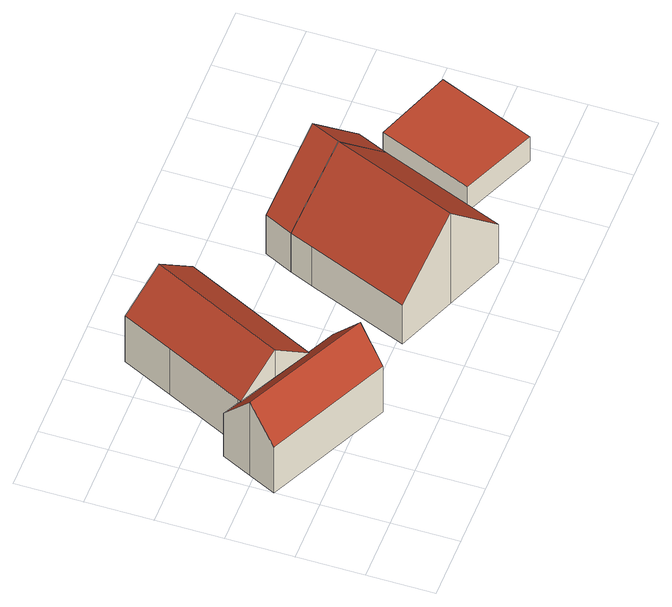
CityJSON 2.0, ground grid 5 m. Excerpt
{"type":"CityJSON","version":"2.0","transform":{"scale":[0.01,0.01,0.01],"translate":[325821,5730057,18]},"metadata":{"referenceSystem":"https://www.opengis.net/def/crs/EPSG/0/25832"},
"CityObjects":{
"building1":{"type":"Building","attributes":{"Geometrietyp2DReferenz":"3000","Gemeindeschluessel":"05170048","function":"31001_1010","roofType":"3100","measuredHeight":7.26},"address":[{"country":"Germany","locality":"Wesel","thoroughfareNumber":"3","thoroughfareName":"Ronduit"}],"geometry":[{"type":"Solid","lod":"2","boundaries":[[[[0,1,2,3]],[[4,5,1,0]],[[6,7,5,4]],[[8,9,7,6]],[[10,11,9,8]],[[12,13,11,10]],[[14,15,13,12]],[[16,17,15,14]],[[18,19,17,16]],[[3,2,19,18]],[[14,12,10,8,6,4,0,16]],[[3,18,16,0]],[[1,5,7,9,11,13,15,17,19,2]]]],"semantics":{"surfaces":[{"type":"WallSurface"},{"type":"RoofSurface"},{"type":"GroundSurface"}],"values":[[0,0,0,0,0,0,0,0,0,0,1,1,2]]}}]},
"building2":{"type":"Building","attributes":{"Geometrietyp2DReferenz":"3000","Gemeindeschluessel":"05170048","function":"31001_1010","roofType":"3100","measuredHeight":7.26},"address":[{"country":"Germany","locality":"Wesel","thoroughfareNumber":"3","thoroughfareName":"Ronduit"}],"geometry":[{"type":"Solid","lod":"2","boundaries":[[[[8,9,20,21]],[[22,7,9,8]],[[23,24,7,22]],[[25,26,24,23]],[[27,28,26,25]],[[29,30,28,27]],[[31,13,30,29]],[[10,11,13,31]],[[21,20,11,10]],[[25,23,22,8,21,27]],[[10,31,29,27,21]],[[9,7,24,26,28,30,13,11,20]]]],"semantics":{"surfaces":[{"type":"WallSurface"},{"type":"RoofSurface"},{"type":"GroundSurface"}],"values":[[0,0,0,0,0,0,0,0,0,1,1,2]]}}]},
"building3":{"type":"Building","attributes":{"Geometrietyp2DReferenz":"3000","Gemeindeschluessel":"05170048","function":"31001_1010","roofType":"3100","measuredHeight":8.97},"address":[{"country":"Germany","locality":"Wesel","thoroughfareNumber":"2","thoroughfareName":"Ronduit"}],"geometry":[{"type":"Solid","lod":"2","boundaries":[[[[32,33,34,35]],[[36,37,33,32]],[[38,39,37,36]],[[40,41,39,38]],[[42,43,41,40]],[[44,45,43,42]],[[35,34,45,44]],[[38,36,32,35,40]],[[44,42,40,35]],[[33,37,39,41,43,45,34]]]],"semantics":{"surfaces":[{"type":"WallSurface"},{"type":"RoofSurface"},{"type":"GroundSurface"}],"values":[[0,0,0,0,0,0,0,1,1,2]]}}]},
"building4":{"type":"Building","attributes":{"Geometrietyp2DReferenz":"3000","Gemeindeschluessel":"05170048","function":"31001_1010","roofType":"3100","measuredHeight":8.97},"address":[{"country":"Germany","locality":"Wesel","thoroughfareNumber":"2","thoroughfareName":"Ronduit"}],"geometry":[{"type":"Solid","lod":"2","boundaries":[[[[42,46,47,48]],[[38,49,46,42]],[[50,51,49,38]],[[48,47,51,50]],[[42,40,38]],[[50,52,48]],[[48,52,40,42]],[[38,40,52,50]],[[46,49,51,47]]]],"semantics":{"surfaces":[{"type":"WallSurface"},{"type":"RoofSurface"},{"type":"GroundSurface"}],"values":[[0,0,0,0,0,0,1,1,2]]}}]},
"building5":{"type":"Building","attributes":{"Geometrietyp2DReferenz":"3000","Gemeindeschluessel":"05170048","function":"51009_1611","roofType":"1000","measuredHeight":2.42},"geometry":[{"type":"Solid","lod":"2","boundaries":[[[[53,54,55,56]],[[57,58,54,53]],[[59,60,58,57]],[[56,55,60,59]],[[57,53,56,59]],[[54,58,60,55]]]],"semantics":{"surfaces":[{"type":"WallSurface"},{"type":"RoofSurface"},{"type":"GroundSurface"}],"values":[[0,0,0,0,1,2]]}}]}
},
"vertices":[
[98,1033,825],[98,1033,99],[2,830,99],[2,830,553],[205,1259,523],[205,1259,99],[331,1199,519],[331,1199,99],[319,1174,553],[319,1174,99],[886,888,553],[886,888,99],[902,922,508],[902,922,99],[1138,808,502],[1138,808,99],[1026,576,825],[1026,576,99],[933,382,553],[933,382,99],
[603,1031,99],[603,1031,825],[331,1199,553],[608,1778,553],[608,1778,99],[791,2162,553],[791,2162,99],[1077,2021,825],[1077,2021,99],[1363,1880,553],[1363,1880,99],[902,922,553],
[1533,454,508],[1533,454,122],[1985,271,122],[1985,271,1019],[1829,1200,508],[1829,1200,122],[1899,1374,508],[1899,1374,122],[2350,1195,1019],[2350,1195,122],[2801,1015,508],[2801,1015,122],[2437,88,508],[2437,88,122],
[2801,1015,123],[2896,1239,123],[2896,1239,508],[1899,1374,123],[2001,1587,508],[2001,1587,123],[2448,1413,1019],
[3373,193,366],[3373,193,124],[3669,916,124],[3669,916,366],[2807,438,366],[2807,438,124],[3084,1137,366],[3084,1137,124]
]}
